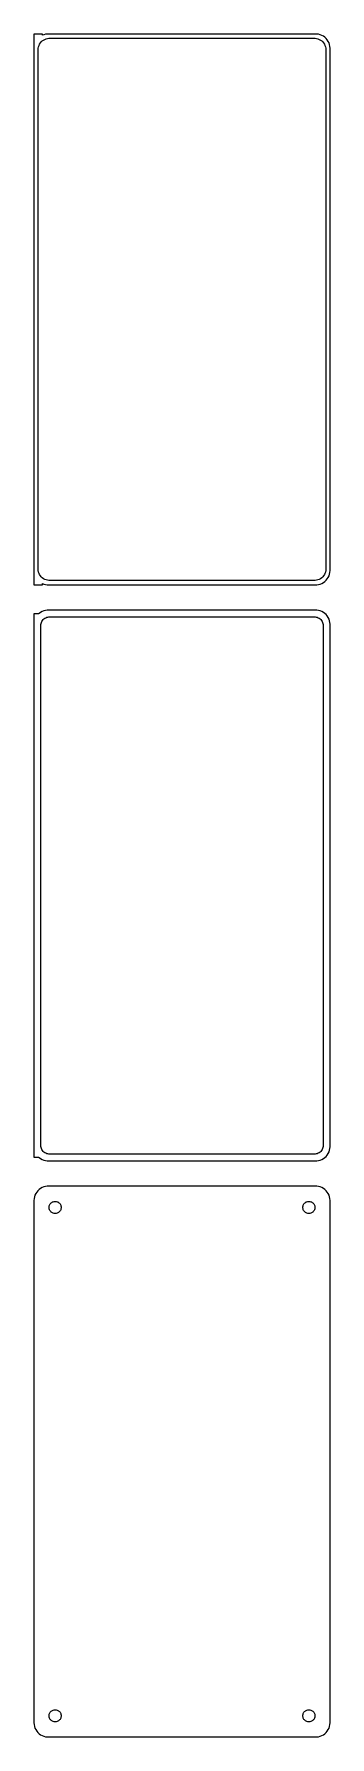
# Model space of a CAD drawing. Header units: metres. Extents: x -52 to 52, y 515 to 1117.
import ezdxf

# ---------------------------------------------------------------- set-up
doc = ezdxf.new("R2010")
doc.units = ezdxf.units.M

msp = doc.modelspace()

# ---------------------------------------------------------------- linework, layer by layer
for p, q in [((-49.5, 1117.48), (-52.5, 1117.48)), ((-52.5, 1117.48), (-52.5, 922.521)), ((-49.5, 1117.08), (-49.5, 1117.48)), ((-49.0451, 1117.26), (-49.5, 1117.08)), ((-49.1433, 1115.38), (-48.7031, 1115.62)), ((-48.4369, 1117.41), (-49.0451, 1117.26)), ((-48.7031, 1115.62), (-48.2361, 1115.8)), ((-47.8139, 1117.49), (-48.4369, 1117.41)), ((-48.2361, 1115.8), (-47.7495, 1115.93)), ((47.8139, 1117.49), (-47.8139, 1117.49)), ((-47.7495, 1115.93), (-47.2512, 1115.99)), ((-47.2512, 1115.99), (47.2512, 1115.99)), ((47.2512, 1115.99), (47.7495, 1115.93)), ((47.7495, 1115.93), (48.2361, 1115.8)), ((48.4369, 1117.41), (47.8139, 1117.49)), ((48.2361, 1115.8), (48.7031, 1115.62)), ((49.0451, 1117.26), (48.4369, 1117.41)), ((48.7031, 1115.62), (49.1433, 1115.38)), ((49.6289, 1117.02), (49.0451, 1117.26)), ((50.1791, 1116.72), (49.6289, 1117.02)), ((50.6871, 1116.35), (50.1791, 1116.72)), ((51.1448, 1115.92), (50.6871, 1116.35)), ((51.5451, 1115.44), (51.1448, 1115.92)), ((-51, 1112), (-50.9685, 1112.5)), ((-51, 928), (-51, 1112)), ((-50.9685, 1112.5), (-50.8743, 1112.99)), ((-50.8743, 1112.99), (-50.7191, 1113.47)), ((-50.7191, 1113.47), (-50.5052, 1113.93)), ((-50.5052, 1113.93), (-50.2361, 1114.35)), ((-50.2361, 1114.35), (-49.9159, 1114.74)), ((-49.9159, 1114.74), (-49.5497, 1115.08)), ((-49.5497, 1115.08), (-49.1433, 1115.38)), ((49.1433, 1115.38), (49.5497, 1115.08)), ((49.5497, 1115.08), (49.9159, 1114.74)), ((49.9159, 1114.74), (50.2361, 1114.35)), ((50.2361, 1114.35), (50.5052, 1113.93)), ((50.5052, 1113.93), (50.7191, 1113.47)), ((50.7191, 1113.47), (50.8743, 1112.99)), ((50.8743, 1112.99), (50.9685, 1112.5)), ((50.9685, 1112.5), (51, 1112)), ((51, 1112), (51, 928)), ((51.8815, 1114.91), (51.5451, 1115.44)), ((52.1489, 1114.34), (51.8815, 1114.91)), ((52.3429, 1113.74), (52.1489, 1114.34)), ((52.4606, 1113.13), (52.3429, 1113.74)), ((52.5, 1112.5), (52.4606, 1113.13)), ((52.5, 927.5), (52.5, 1112.5)), ((-50.9685, 927.499), (-51, 928)), ((-50.8743, 927.005), (-50.9685, 927.499)), ((-50.7191, 926.528), (-50.8743, 927.005)), ((-50.5052, 926.073), (-50.7191, 926.528)), ((-50.2361, 925.649), (-50.5052, 926.073)), ((-49.9159, 925.262), (-50.2361, 925.649)), ((-49.5497, 924.918), (-49.9159, 925.262)), ((-49.1433, 924.623), (-49.5497, 924.918)), ((-49.5, 922.521), (-49.5, 922.925)), ((-49.5, 922.925), (-49.0451, 922.745)), ((-48.7031, 924.381), (-49.1433, 924.623)), ((-49.0451, 922.745), (-48.4369, 922.589)), ((-48.2361, 924.196), (-48.7031, 924.381)), ((-48.4369, 922.589), (-47.8139, 922.51)), ((-47.7495, 924.071), (-48.2361, 924.196)), ((-47.2512, 924.008), (-47.7495, 924.071)), ((47.2512, 924.008), (-47.2512, 924.008)), ((47.7495, 924.071), (47.2512, 924.008)), ((48.2361, 924.196), (47.7495, 924.071)), ((47.8139, 922.51), (48.4369, 922.589)), ((48.7031, 924.381), (48.2361, 924.196)), ((48.4369, 922.589), (49.0451, 922.745)), ((49.1433, 924.623), (48.7031, 924.381)), ((49.0451, 922.745), (49.6289, 922.976)), ((49.5497, 924.918), (49.1433, 924.623)), ((49.9159, 925.262), (49.5497, 924.918)), ((49.6289, 922.976), (50.1791, 923.278)), ((50.2361, 925.649), (49.9159, 925.262)), ((50.1791, 923.278), (50.6871, 923.647)), ((50.5052, 926.073), (50.2361, 925.649)), ((50.7191, 926.528), (50.5052, 926.073)), ((50.6871, 923.647), (51.1448, 924.077)), ((50.8743, 927.005), (50.7191, 926.528)), ((50.9685, 927.499), (50.8743, 927.005)), ((51, 928), (50.9685, 927.499)), ((51.1448, 924.077), (51.5451, 924.561)), ((51.5451, 924.561), (51.8815, 925.091)), ((51.8815, 925.091), (52.1489, 925.659)), ((52.1489, 925.659), (52.3429, 926.257)), ((52.3429, 926.257), (52.4606, 926.873)), ((52.4606, 926.873), (52.5, 927.5)), ((-52.5, 922.521), (-49.5, 922.521)), ((-47.8139, 922.51), (47.8139, 922.51)), ((-50.9, 912.153), (-52.5, 912.153)), ((-52.5, 912.153), (-52.5, 719.847)), ((-50.6871, 912.353), (-50.9, 912.153)), ((-50.1791, 912.722), (-50.6871, 912.353)), ((-49.6289, 913.024), (-50.1791, 912.722)), ((-49.0451, 913.255), (-49.6289, 913.024)), ((-48.4369, 913.411), (-49.0451, 913.255)), ((-48.9842, 910.399), (-48.668, 910.628)), ((-48.668, 910.628), (-48.3254, 910.817)), ((-47.8139, 913.49), (-48.4369, 913.411)), ((-48.3254, 910.817), (-47.9619, 910.961)), ((-47.9619, 910.961), (-47.5833, 911.058)), ((47.8139, 913.49), (-47.8139, 913.49)), ((-47.5833, 911.058), (-47.1954, 911.107)), ((-47.1954, 911.107), (47.1954, 911.107)), ((47.1954, 911.107), (47.5833, 911.058)), ((47.5833, 911.058), (47.9619, 910.961)), ((48.4369, 913.411), (47.8139, 913.49)), ((47.9619, 910.961), (48.3254, 910.817)), ((48.3254, 910.817), (48.668, 910.628)), ((49.0451, 913.255), (48.4369, 913.411)), ((48.668, 910.628), (48.9842, 910.399)), ((49.6289, 913.024), (49.0451, 913.255)), ((50.1791, 912.722), (49.6289, 913.024)), ((50.6871, 912.353), (50.1791, 912.722)), ((51.1448, 911.923), (50.6871, 912.353)), ((51.5451, 911.439), (51.1448, 911.923)), ((51.8815, 910.909), (51.5451, 911.439)), ((52.1489, 910.341), (51.8815, 910.909)), ((-50.1129, 908), (-50.0884, 908.39)), ((-50.1129, 724), (-50.1129, 908)), ((-50.0884, 908.39), (-50.0151, 908.774)), ((-50.0151, 908.774), (-49.8943, 909.146)), ((-49.8943, 909.146), (-49.7279, 909.5)), ((-49.7279, 909.5), (-49.5184, 909.83)), ((-49.5184, 909.83), (-49.2692, 910.131)), ((-49.2692, 910.131), (-48.9842, 910.399)), ((48.9842, 910.399), (49.2692, 910.131)), ((49.2692, 910.131), (49.5184, 909.83)), ((49.5184, 909.83), (49.7279, 909.5)), ((49.7279, 909.5), (49.8943, 909.146)), ((49.8943, 909.146), (50.0151, 908.774)), ((50.0151, 908.774), (50.0884, 908.39)), ((50.0884, 908.39), (50.1129, 908)), ((50.1129, 908), (50.1129, 724)), ((52.3429, 909.743), (52.1489, 910.341)), ((52.4606, 909.127), (52.3429, 909.743)), ((52.5, 908.5), (52.4606, 909.127)), ((52.5, 723.5), (52.5, 908.5)), ((-50.0884, 723.61), (-50.1129, 724)), ((-50.0151, 723.226), (-50.0884, 723.61)), ((50.0884, 723.61), (50.0151, 723.226)), ((50.1129, 724), (50.0884, 723.61)), ((-52.5, 719.847), (-50.9, 719.847)), ((-50.9, 719.847), (-50.6871, 719.647)), ((-50.6871, 719.647), (-50.1791, 719.278)), ((-50.1791, 719.278), (-49.6289, 718.976)), ((-49.8943, 722.854), (-50.0151, 723.226)), ((-49.7279, 722.5), (-49.8943, 722.854)), ((-49.5184, 722.17), (-49.7279, 722.5)), ((-49.6289, 718.976), (-49.0451, 718.745)), ((-49.2692, 721.869), (-49.5184, 722.17)), ((-48.9842, 721.601), (-49.2692, 721.869)), ((-49.0451, 718.745), (-48.4369, 718.589)), ((-48.668, 721.372), (-48.9842, 721.601)), ((-48.3254, 721.183), (-48.668, 721.372)), ((-48.4369, 718.589), (-47.8139, 718.51)), ((-47.9619, 721.039), (-48.3254, 721.183)), ((-47.5833, 720.942), (-47.9619, 721.039)), ((-47.8139, 718.51), (47.8139, 718.51)), ((-47.1954, 720.893), (-47.5833, 720.942)), ((47.1954, 720.893), (-47.1954, 720.893)), ((47.5833, 720.942), (47.1954, 720.893)), ((47.9619, 721.039), (47.5833, 720.942)), ((47.8139, 718.51), (48.4369, 718.589)), ((48.3254, 721.183), (47.9619, 721.039)), ((48.668, 721.372), (48.3254, 721.183)), ((48.4369, 718.589), (49.0451, 718.745)), ((48.9842, 721.601), (48.668, 721.372)), ((49.2692, 721.869), (48.9842, 721.601)), ((49.0451, 718.745), (49.6289, 718.976)), ((49.5184, 722.17), (49.2692, 721.869)), ((49.7279, 722.5), (49.5184, 722.17)), ((49.6289, 718.976), (50.1791, 719.278)), ((49.8943, 722.854), (49.7279, 722.5)), ((50.0151, 723.226), (49.8943, 722.854)), ((50.1791, 719.278), (50.6871, 719.647)), ((50.6871, 719.647), (51.1448, 720.077)), ((51.1448, 720.077), (51.5451, 720.561)), ((51.5451, 720.561), (51.8815, 721.091)), ((51.8815, 721.091), (52.1489, 721.659)), ((52.1489, 721.659), (52.3429, 722.257)), ((52.3429, 722.257), (52.4606, 722.873)), ((52.4606, 722.873), (52.5, 723.5)), ((-52.3429, 705.743), (-52.4606, 705.127)), ((-52.1489, 706.341), (-52.3429, 705.743)), ((-51.8815, 706.909), (-52.1489, 706.341)), ((-51.5451, 707.439), (-51.8815, 706.909)), ((-51.1448, 707.923), (-51.5451, 707.439)), ((-50.6871, 708.353), (-51.1448, 707.923)), ((-50.1791, 708.722), (-50.6871, 708.353)), ((-49.6289, 709.024), (-50.1791, 708.722)), ((-49.0451, 709.255), (-49.6289, 709.024)), ((-48.4369, 709.411), (-49.0451, 709.255)), ((-47.8139, 709.49), (-48.4369, 709.411)), ((47.8139, 709.49), (-47.8139, 709.49)), ((48.4369, 709.411), (47.8139, 709.49)), ((49.0451, 709.255), (48.4369, 709.411)), ((49.6289, 709.024), (49.0451, 709.255)), ((50.1791, 708.722), (49.6289, 709.024)), ((50.6871, 708.353), (50.1791, 708.722)), ((51.1448, 707.923), (50.6871, 708.353)), ((51.5451, 707.439), (51.1448, 707.923)), ((51.8815, 706.909), (51.5451, 707.439)), ((52.1489, 706.341), (51.8815, 706.909)), ((52.3429, 705.743), (52.1489, 706.341)), ((52.4606, 705.127), (52.3429, 705.743)), ((-52.4606, 705.127), (-52.5, 704.5)), ((-52.5, 704.5), (-52.5, 519.5)), ((-47.1353, 702), (-47.1185, 702.268)), ((-47.1185, 701.732), (-47.1353, 702)), ((-47.1185, 702.268), (-47.0682, 702.531)), ((-47.0682, 701.469), (-47.1185, 701.732)), ((-47.0682, 702.531), (-46.9853, 702.786)), ((-46.9853, 701.214), (-47.0682, 701.469)), ((-46.9853, 702.786), (-46.8712, 703.029)), ((-46.8712, 700.971), (-46.9853, 701.214)), ((-46.8712, 703.029), (-46.7275, 703.255)), ((-46.7275, 700.745), (-46.8712, 700.971)), ((-46.7275, 703.255), (-46.5565, 703.462)), ((-46.5565, 700.538), (-46.7275, 700.745)), ((-46.5565, 703.462), (-46.3611, 703.645)), ((-46.3611, 700.355), (-46.5565, 700.538)), ((-46.3611, 703.645), (-46.1441, 703.803)), ((-46.1441, 700.197), (-46.3611, 700.355)), ((-46.1441, 703.803), (-45.9092, 703.932)), ((-45.9092, 700.068), (-46.1441, 700.197)), ((-45.9092, 703.932), (-45.6598, 704.031)), ((-45.6598, 699.969), (-45.9092, 700.068)), ((-45.6598, 704.031), (-45.4001, 704.097)), ((-45.4001, 699.903), (-45.6598, 699.969)), ((-45.4001, 704.097), (-45.1341, 704.131)), ((-45.1341, 699.869), (-45.4001, 699.903)), ((-45.1341, 704.131), (-44.8659, 704.131)), ((-44.8659, 699.869), (-45.1341, 699.869)), ((-44.8659, 704.131), (-44.5999, 704.097)), ((-44.5999, 699.903), (-44.8659, 699.869)), ((-44.5999, 704.097), (-44.3401, 704.031)), ((-44.3401, 699.969), (-44.5999, 699.903)), ((-44.3401, 704.031), (-44.0908, 703.932)), ((-44.0908, 700.068), (-44.3401, 699.969)), ((-44.0908, 703.932), (-43.8559, 703.803)), ((-43.8559, 700.197), (-44.0908, 700.068)), ((-43.8559, 703.803), (-43.6389, 703.645)), ((-43.6389, 700.355), (-43.8559, 700.197)), ((-43.6389, 703.645), (-43.4434, 703.462)), ((-43.4434, 700.538), (-43.6389, 700.355)), ((-43.4434, 703.462), (-43.2725, 703.255)), ((-43.2725, 700.745), (-43.4434, 700.538)), ((-43.2725, 703.255), (-43.1288, 703.029)), ((-43.1288, 700.971), (-43.2725, 700.745)), ((-43.1288, 703.029), (-43.0146, 702.786)), ((-43.0146, 701.214), (-43.1288, 700.971)), ((-43.0146, 702.786), (-42.9318, 702.531)), ((-42.9318, 701.469), (-43.0146, 701.214)), ((-42.9318, 702.531), (-42.8815, 702.268)), ((-42.8815, 701.732), (-42.9318, 701.469)), ((-42.8815, 702.268), (-42.8647, 702)), ((-42.8647, 702), (-42.8815, 701.732)), ((42.8647, 702), (42.8815, 702.268)), ((42.8815, 701.732), (42.8647, 702)), ((42.8815, 702.268), (42.9318, 702.531)), ((42.9318, 701.469), (42.8815, 701.732)), ((42.9318, 702.531), (43.0146, 702.786)), ((43.0146, 701.214), (42.9318, 701.469)), ((43.0146, 702.786), (43.1288, 703.029)), ((43.1288, 700.971), (43.0146, 701.214)), ((43.1288, 703.029), (43.2725, 703.255)), ((43.2725, 700.745), (43.1288, 700.971)), ((43.2725, 703.255), (43.4434, 703.462)), ((43.4434, 700.538), (43.2725, 700.745)), ((43.4434, 703.462), (43.6389, 703.645)), ((43.6389, 700.355), (43.4434, 700.538)), ((43.6389, 703.645), (43.8559, 703.803)), ((43.8559, 700.197), (43.6389, 700.355)), ((43.8559, 703.803), (44.0908, 703.932)), ((44.0908, 700.068), (43.8559, 700.197)), ((44.0908, 703.932), (44.3401, 704.031)), ((44.3401, 699.969), (44.0908, 700.068)), ((44.3401, 704.031), (44.5999, 704.097)), ((44.5999, 699.903), (44.3401, 699.969)), ((44.5999, 704.097), (44.8659, 704.131)), ((44.8659, 699.869), (44.5999, 699.903)), ((44.8659, 704.131), (45.1341, 704.131)), ((45.1341, 699.869), (44.8659, 699.869)), ((45.1341, 704.131), (45.4001, 704.097)), ((45.4001, 699.903), (45.1341, 699.869)), ((45.4001, 704.097), (45.6598, 704.031)), ((45.6598, 699.969), (45.4001, 699.903)), ((45.6598, 704.031), (45.9092, 703.932)), ((45.9092, 700.068), (45.6598, 699.969)), ((45.9092, 703.932), (46.1441, 703.803)), ((46.1441, 700.197), (45.9092, 700.068)), ((46.1441, 703.803), (46.3611, 703.645)), ((46.3611, 700.355), (46.1441, 700.197)), ((46.3611, 703.645), (46.5565, 703.462)), ((46.5565, 700.538), (46.3611, 700.355)), ((46.5565, 703.462), (46.7275, 703.255)), ((46.7275, 700.745), (46.5565, 700.538)), ((46.7275, 703.255), (46.8712, 703.029)), ((46.8712, 700.971), (46.7275, 700.745)), ((46.8712, 703.029), (46.9853, 702.786)), ((46.9853, 701.214), (46.8712, 700.971)), ((46.9853, 702.786), (47.0682, 702.531)), ((47.0682, 701.469), (46.9853, 701.214)), ((47.0682, 702.531), (47.1185, 702.268)), ((47.1185, 701.732), (47.0682, 701.469)), ((47.1185, 702.268), (47.1353, 702)), ((47.1353, 702), (47.1185, 701.732)), ((52.5, 704.5), (52.4606, 705.127)), ((52.5, 519.5), (52.5, 704.5)), ((-52.5, 519.5), (-52.4606, 518.873)), ((-52.4606, 518.873), (-52.3429, 518.257)), ((-47.1353, 522), (-47.1185, 522.268)), ((-47.1185, 521.732), (-47.1353, 522)), ((-47.1185, 522.268), (-47.0682, 522.531)), ((-47.0682, 521.469), (-47.1185, 521.732)), ((-47.0682, 522.531), (-46.9853, 522.786)), ((-46.9853, 521.214), (-47.0682, 521.469)), ((-46.9853, 522.786), (-46.8712, 523.029)), ((-46.8712, 520.971), (-46.9853, 521.214)), ((-46.8712, 523.029), (-46.7275, 523.255)), ((-46.7275, 520.745), (-46.8712, 520.971)), ((-46.7275, 523.255), (-46.5565, 523.462)), ((-46.5565, 520.538), (-46.7275, 520.745)), ((-46.5565, 523.462), (-46.3611, 523.645)), ((-46.3611, 520.355), (-46.5565, 520.538)), ((-46.3611, 523.645), (-46.1441, 523.803)), ((-46.1441, 520.197), (-46.3611, 520.355)), ((-46.1441, 523.803), (-45.9092, 523.932)), ((-45.9092, 520.068), (-46.1441, 520.197)), ((-45.9092, 523.932), (-45.6598, 524.031)), ((-45.6598, 519.969), (-45.9092, 520.068)), ((-45.6598, 524.031), (-45.4001, 524.097)), ((-45.4001, 519.903), (-45.6598, 519.969)), ((-45.4001, 524.097), (-45.1341, 524.131)), ((-45.1341, 519.869), (-45.4001, 519.903)), ((-45.1341, 524.131), (-44.8659, 524.131)), ((-44.8659, 519.869), (-45.1341, 519.869)), ((-44.8659, 524.131), (-44.5999, 524.097)), ((-44.5999, 519.903), (-44.8659, 519.869)), ((-44.5999, 524.097), (-44.3401, 524.031)), ((-44.3401, 519.969), (-44.5999, 519.903)), ((-44.3401, 524.031), (-44.0908, 523.932)), ((-44.0908, 520.068), (-44.3401, 519.969)), ((-44.0908, 523.932), (-43.8559, 523.803)), ((-43.8559, 520.197), (-44.0908, 520.068)), ((-43.8559, 523.803), (-43.6389, 523.645)), ((-43.6389, 520.355), (-43.8559, 520.197)), ((-43.6389, 523.645), (-43.4434, 523.462)), ((-43.4434, 520.538), (-43.6389, 520.355)), ((-43.4434, 523.462), (-43.2725, 523.255)), ((-43.2725, 520.745), (-43.4434, 520.538)), ((-43.2725, 523.255), (-43.1288, 523.029)), ((-43.1288, 520.971), (-43.2725, 520.745)), ((-43.1288, 523.029), (-43.0146, 522.786)), ((-43.0146, 521.214), (-43.1288, 520.971)), ((-43.0146, 522.786), (-42.9318, 522.531)), ((-42.9318, 521.469), (-43.0146, 521.214)), ((-42.9318, 522.531), (-42.8815, 522.268)), ((-42.8815, 521.732), (-42.9318, 521.469)), ((-42.8815, 522.268), (-42.8647, 522)), ((-42.8647, 522), (-42.8815, 521.732)), ((42.8647, 522), (42.8815, 522.268)), ((42.8815, 521.732), (42.8647, 522)), ((42.8815, 522.268), (42.9318, 522.531)), ((42.9318, 521.469), (42.8815, 521.732)), ((42.9318, 522.531), (43.0146, 522.786)), ((43.0146, 521.214), (42.9318, 521.469)), ((43.0146, 522.786), (43.1288, 523.029)), ((43.1288, 520.971), (43.0146, 521.214)), ((43.1288, 523.029), (43.2725, 523.255)), ((43.2725, 520.745), (43.1288, 520.971)), ((43.2725, 523.255), (43.4434, 523.462)), ((43.4434, 520.538), (43.2725, 520.745)), ((43.4434, 523.462), (43.6389, 523.645)), ((43.6389, 520.355), (43.4434, 520.538)), ((43.6389, 523.645), (43.8559, 523.803)), ((43.8559, 520.197), (43.6389, 520.355)), ((43.8559, 523.803), (44.0908, 523.932)), ((44.0908, 520.068), (43.8559, 520.197)), ((44.0908, 523.932), (44.3401, 524.031)), ((44.3401, 519.969), (44.0908, 520.068)), ((44.3401, 524.031), (44.5999, 524.097)), ((44.5999, 519.903), (44.3401, 519.969)), ((44.5999, 524.097), (44.8659, 524.131)), ((44.8659, 519.869), (44.5999, 519.903)), ((44.8659, 524.131), (45.1341, 524.131)), ((45.1341, 519.869), (44.8659, 519.869)), ((45.1341, 524.131), (45.4001, 524.097)), ((45.4001, 519.903), (45.1341, 519.869)), ((45.4001, 524.097), (45.6598, 524.031)), ((45.6598, 519.969), (45.4001, 519.903)), ((45.6598, 524.031), (45.9092, 523.932)), ((45.9092, 520.068), (45.6598, 519.969)), ((45.9092, 523.932), (46.1441, 523.803)), ((46.1441, 520.197), (45.9092, 520.068)), ((46.1441, 523.803), (46.3611, 523.645)), ((46.3611, 520.355), (46.1441, 520.197)), ((46.3611, 523.645), (46.5565, 523.462)), ((46.5565, 520.538), (46.3611, 520.355)), ((46.5565, 523.462), (46.7275, 523.255)), ((46.7275, 520.745), (46.5565, 520.538)), ((46.7275, 523.255), (46.8712, 523.029)), ((46.8712, 520.971), (46.7275, 520.745)), ((46.8712, 523.029), (46.9853, 522.786)), ((46.9853, 521.214), (46.8712, 520.971)), ((46.9853, 522.786), (47.0682, 522.531)), ((47.0682, 521.469), (46.9853, 521.214)), ((47.0682, 522.531), (47.1185, 522.268)), ((47.1185, 521.732), (47.0682, 521.469)), ((47.1185, 522.268), (47.1353, 522)), ((47.1353, 522), (47.1185, 521.732)), ((52.3429, 518.257), (52.4606, 518.873)), ((52.4606, 518.873), (52.5, 519.5)), ((-52.3429, 518.257), (-52.1489, 517.659)), ((-52.1489, 517.659), (-51.8815, 517.091)), ((-51.8815, 517.091), (-51.5451, 516.561)), ((-51.5451, 516.561), (-51.1448, 516.077)), ((-51.1448, 516.077), (-50.6871, 515.647)), ((-50.6871, 515.647), (-50.1791, 515.278)), ((-50.1791, 515.278), (-49.6289, 514.976)), ((-49.6289, 514.976), (-49.0451, 514.745)), ((-49.0451, 514.745), (-48.4369, 514.589)), ((-48.4369, 514.589), (-47.8139, 514.51)), ((-47.8139, 514.51), (47.8139, 514.51)), ((47.8139, 514.51), (48.4369, 514.589)), ((48.4369, 514.589), (49.0451, 514.745)), ((49.0451, 514.745), (49.6289, 514.976)), ((49.6289, 514.976), (50.1791, 515.278)), ((50.1791, 515.278), (50.6871, 515.647)), ((50.6871, 515.647), (51.1448, 516.077)), ((51.1448, 516.077), (51.5451, 516.561)), ((51.5451, 516.561), (51.8815, 517.091)), ((51.8815, 517.091), (52.1489, 517.659)), ((52.1489, 517.659), (52.3429, 518.257))]:
    msp.add_line(p, q)

doc.saveas('drawing.dxf')
